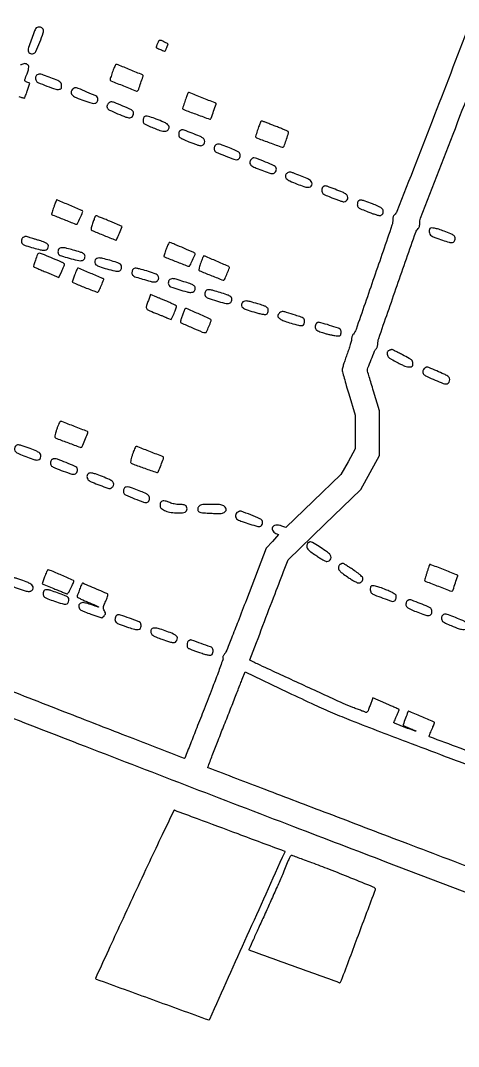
# Model space of a CAD drawing. Header units: metres. Extents: x 244 to 6504, y 133 to 4776.
# Drawn here: x 2420 to 2730, y 1086 to 1813 of the extents above; entities that cross this region are included whole.
import ezdxf

# ---------------------------------------------------------------- set-up
doc = ezdxf.new("R2010")
doc.units = ezdxf.units.M
doc.header["$MEASUREMENT"] = 0

msp = doc.modelspace()

# ---------------------------------------------------------------- linework, layer by layer
for points in [[(2911.41, 1862.55, -0.000024), (2956.38, 1844.42, -0.000034), (2996.66, 1828.17, -0.00002), (3030.58, 1814.48, -0.00043), (3040.7, 1810.39), (3055.4, 1804.43), (3055.28, 1801.76, 0.059155), (3055.42, 1799.79, 0.154594), (3056.1, 1798.55, 0.174817), (3057.29, 1798.02, 0.080023), (3059.02, 1798.17, 0.060586), (3059.79, 1798.46, 0.071737), (3060.43, 1798.93, 0.072805), (3060.9, 1799.54, 0.065035), (3061.19, 1800.29, -0.043738), (3061.41, 1800.92, -0.067543), (3061.71, 1801.4, -0.092998), (3062.04, 1801.68, -0.217506), (3062.36, 1801.71, -0.004707), (3073.43, 1797.58, -0.000015), (3212.47, 1744.26, -0.000001), (3356.48, 1689.04, -0.090549)], [(3360.94, 1697.34, -0.000001), (3222.9, 1750.06, -0.000075), (3098.13, 1797.73, -0.00214), (3065.96, 1810.18, -0.073954), (3065.43, 1810.49, -0.171769), (3065.19, 1810.87, -0.119206), (3065.2, 1811.42, -0.027546), (3065.48, 1812.31, 0.160032), (3065.58, 1814.51, 0.149546)], [(2390.74, 4302.36, -0.000001), (2436.6, 4383.87, -0.253439)], [(5649.78, 2908.29, -0.000001), (5592.12, 2927.27, -0.000136)], [(1770.95, 4232.21, -0.000001), (1756.31, 4203.53, -0.092463)], [(2358.85, 2292.47, -0.000002), (2402.87, 2275.77, -0.000001), (2455, 2255.99, -0.000469)], [(2661.8, 3304.26, -0.000001), (2697.55, 3290.75, -0.000089)], [(2166.88, 2385.74, -0.000003), (2059.01, 2428.09, -0.099946)], [(2836.31, 1902.63, -0.000001), (2798.12, 1918.05, -0.081722)], [(1593.92, 2905.57, -0.000004), (1514.48, 2912.51, -0.000011)], [(2910.82, 2101.23, -0.000002), (2871.64, 2116.15, -0.08954)], [(1989.74, 2610.17, -0.000005), (1937.37, 2630.58, -0.000013)], [(2835.59, 1257.96, 0.000001), (2811.6, 1266.94)], [(2724.87, 2153.38, -0.00001), (2851.52, 2105.29, -0.308463)], [(2487.51, 2262.24, 0.000015), (2352.21, 2313.65, 0.000934)], [(3433.83, 1894.18, -0.000012), (3289.85, 1953, -0.000025), (3146.63, 2011.53, -0.11823)], [(2747.74, 1208.91, -0.000419), (2690.2, 1230.77, -0.000083), (2637.37, 1250.91, -0.000137), (2592.86, 1267.89, -0.000002), (2552.45, 1283.32, -0.105537), (2552.24, 1283.46, -0.295974), (2552.19, 1283.67, -0.000094), (2555.41, 1292.06, -0.001465), (2559.01, 1301.39, -0.000884), (2563.34, 1312.43, 0.000111), (2567.82, 1323.81, 0.000145), (2571.92, 1334.22, 0.000107), (2575.34, 1342.95, 0.001352), (2576.63, 1346.24), (2578.58, 1351.3), (2609.2, 1336.74, 0.0025), (2627.79, 1328.01, 0.00772), (2640.47, 1322.37, 0.007277), (2653.7, 1316.96, 0.002026), (2674.59, 1308.86, 0.00088), (2692.75, 1301.94, 0.000263), (2720.46, 1291.45, 0.000264), (2751.58, 1279.71, 0.000286)], [(2874.35, 2096.45, 0.000005), (2911.92, 2082.18, 0.000032)], [(2862.15, 2119.97, -0.000008), (2820.04, 2135.87, -0.000412)], [(2040.94, 1654.04, -0.000001), (2044.21, 1659.17, -0.002689)], [(2739.05, 1814.25, -0.00015), (2712.73, 1746.2, -0.000111), (2686.19, 1677.72, -0.14856), (2684.46, 1675.52, 0.081126), (2683.91, 1674.98, 0.073781), (2683.53, 1674.27, 0.060222), (2683.33, 1673.35, 0.032025), (2683.28, 1672.19, -0.089369), (2682.65, 1668.01, -0.000537), (2670, 1631.14, -0.000479), (2657.22, 1594.12, -0.101337), (2655.3, 1590.87, 0.06085), (2654.82, 1590.2, 0.036393), (2654.42, 1589.3, 0.035959), (2654.15, 1588.34, 0.051274), (2654.06, 1587.45, -0.065879), (2653.89, 1586.2, -0.007023), (2653.08, 1583.36, -0.00856), (2652.01, 1580, -0.006783), (2650.74, 1576.4, 0.006422), (2649.48, 1572.82, 0.008219), (2648.41, 1569.48, 0.006571), (2647.59, 1566.67, 0.067037), (2647.43, 1565.47, 0.063579), (2647.6, 1564.15, 0.002793), (2648.79, 1559.66, 0.004694), (2650.29, 1554.34, 0.00333), (2652.07, 1548.41), (2656.7, 1533.28), (2656.68, 1521.36), (2656.66, 1509.43), (2651.55, 1500.36), (2646.44, 1491.29), (2626.93, 1472.46), (2607.41, 1453.64), (2605.25, 1454.54, 0.045034), (2603.17, 1455.2, 0.057007), (2601.16, 1455.41, 0.067631), (2599.49, 1455.16, 0.150097), (2598.42, 1454.46, 0.148152), (2597.89, 1453.2, 0.121256), (2598.09, 1451.75, 0.106608), (2598.99, 1450.41, 0.094025), (2600.4, 1449.49), (2602.4, 1448.66), (2597.92, 1443.9), (2593.44, 1439.15), (2579.53, 1402.45, -0.001653), (2573.66, 1387.11, -0.003437), (2568.96, 1375.2, -0.001481), (2565.08, 1365.65, -0.089066), (2564.09, 1364.09, 0.038211), (2563.47, 1363.3, 0.053892), (2563.06, 1362.51, 0.062899), (2562.86, 1361.76, 0.095368), (2562.91, 1361.09, -0.152304), (2562.86, 1359.96, -0.001048), (2559.48, 1350.73, -0.003596), (2555.24, 1339.49, -0.001674), (2549.6, 1324.96, -0.000202), (2544.35, 1311.61, -0.000334), (2539.9, 1300.33, -0.000016), (2535.88, 1290.15, -0.072854), (2535.77, 1289.95, -0.329814), (2535.59, 1289.9, -0.000004), (2496.83, 1304.97, -0.000295), (2454.14, 1321.59, -0.000177), (2403.46, 1341.38, -0.000433)], [(3121.11, 1058.8, -0.000012), (2978.85, 1116.92, -0.000024), (2837.26, 1174.78, -0.126636)], [(2796.52, 1908.71, -0.000023), (2830.06, 1895.27, -0.000319)], [(2754.89, 1288.17, -0.000296), (2730.99, 1297.16, -0.000009), (2709.35, 1305.3, -0.103266), (2709.1, 1305.46, -0.29085), (2709.05, 1305.69, -0.004287), (2709.53, 1307.04, -0.010118), (2710.15, 1308.63, -0.006318), (2710.93, 1310.47, 0.005482), (2711.72, 1312.31, 0.008818), (2712.34, 1313.89, 0.003295), (2712.84, 1315.25, 0.290518), (2712.8, 1315.45, 0.094985), (2712.15, 1315.89, 0.000325), (2703.36, 1319.66, 0.000124), (2694.36, 1323.52, 0.359084), (2694.13, 1323.46, 0.061998), (2693.94, 1323.08, 0.000234), (2692.25, 1318.43, 0.00017), (2690.54, 1313.73, 0.087051), (2690.49, 1313.42, 0.297732), (2690.56, 1313.32, 0.001231), (2691.86, 1312.75, 0.005347), (2693.37, 1312.12, 0.003276), (2695.16, 1311.4, -0.005913), (2696.94, 1310.68, -0.010261), (2698.39, 1310.03, -0.00457), (2699.57, 1309.47, -0.514063), (2699.59, 1309.32, -0.294832), (2699.2, 1309.24, -0.000446), (2691.96, 1311.98, -0.000975), (2684.96, 1314.66, -0.104951), (2684.11, 1315.21, -0.28897), (2684.06, 1315.43, -0.004539), (2684.53, 1316.7, -0.010414), (2685.13, 1318.21, -0.006514), (2685.89, 1319.95, 0.006594), (2686.65, 1321.68, 0.010535), (2687.24, 1323.19, 0.004642), (2687.71, 1324.47, 0.288641), (2687.66, 1324.69, 0.090571), (2687.42, 1324.85, 0.000451), (2684.8, 1326.03, 0.002033), (2681.8, 1327.36, 0.001284), (2678.3, 1328.9), (2669.2, 1332.84), (2668.36, 1330.71, 0.002589), (2667.96, 1329.68, 0.001086), (2667.42, 1328.28, 0.001074), (2666.86, 1326.78, 0.001396), (2666.35, 1325.4, -0.014975), (2665.71, 1323.81, -0.068461), (2665.19, 1322.97, -0.145523), (2664.68, 1322.62, -0.171834), (2664.09, 1322.64, 0.002855), (2663.35, 1322.92, 0.000153), (2660.98, 1323.82, 0.000239), (2658.17, 1324.88, 0.000174), (2655.05, 1326.05, -0.01753), (2647.99, 1328.99, -0.000508), (2618.52, 1342.54, -0.000531), (2589.19, 1356.1, -0.016581), (2582.05, 1359.7, -0.374423), (2582, 1359.84, -0.000007), (2591.28, 1384.3, -0.000479), (2599.83, 1406.77, -0.000918), (2606.74, 1424.77), (2609.09, 1430.87), (2634.82, 1455.76), (2660.56, 1480.66), (2667.25, 1492.73), (2673.93, 1504.79), (2673.93, 1520.6), (2673.93, 1536.41), (2669.62, 1550.43, -0.001109), (2667.97, 1555.85, -0.001746), (2666.58, 1560.51, -0.000415), (2665.38, 1564.59, -0.071351), (2665.32, 1565.04, -0.090186), (2665.65, 1566.89, -0.004264), (2667.94, 1572.82, -0.004467), (2670.32, 1578.68, -0.084235), (2671.38, 1580.36, 0.058693), (2671.85, 1581.02, 0.036037), (2672.24, 1581.9, 0.035752), (2672.52, 1582.84, 0.052374), (2672.6, 1583.69, -0.083519), (2673.29, 1587.75, -0.000457), (2686.3, 1625.23, -0.000324), (2699.55, 1663.19, -0.121682), (2701.14, 1665.63, 0.065219), (2701.67, 1666.27, 0.055936), (2702.05, 1667.06, 0.052477), (2702.26, 1667.96, 0.044755), (2702.3, 1668.94, -0.10547), (2702.96, 1673.09, -0.000179), (2729.2, 1740.98, -0.000132), (2755.67, 1809.33, -0.147774)], [(2418.42, 1759.39, 0.019819), (2419.87, 1758.84, 0.010282), (2420.81, 1758.55, 0.015953), (2421.64, 1758.35, 0.010247), (2422.32, 1758.21, 0.268518), (2422.49, 1758.28, 0.087944), (2422.6, 1758.47, 0.00092), (2423.13, 1759.96, 0.002911), (2423.73, 1761.69, 0.001883), (2424.4, 1763.69), (2426.12, 1768.87), (2424.12, 1769.56, -0.028846), (2423.19, 1769.95, -0.100882), (2422.67, 1770.34, -0.163151), (2422.48, 1770.79, -0.11614), (2422.57, 1771.34, 0.007582), (2424.21, 1775.49, 0.027109), (2425.07, 1778.21, 0.042294), (2425.39, 1780.07, 0.162844), (2425.12, 1781.19, 0.098886), (2424.26, 1782.09, 0.111437), (2423.16, 1782.55, 0.099852), (2421.87, 1782.51, 0.066082), (2420.48, 1781.99, -0.086856), (2419.44, 1781.65, -0.0841)], [(2250.89, 1382.21, -0.000332), (2399.35, 1324.28, 0.000776), (2460.66, 1300.42, 0.000421), (2536.12, 1271.26, 0.000419), (2612.97, 1241.71, 0.000663), (2678.9, 1216.52), (2825.96, 1160.57), (2974.01, 1100.1, 0.000269), (3032.55, 1076.22, 0.000355), (3085.97, 1054.52, 0.000255)]]:
    msp.add_lwpolyline(points, format="xyb")
for points in [[(2430.25, 1807.36, 0.029651), (2428.9, 1804.41, 0.006793), (2426.98, 1799.25, 0.00418), (2425.14, 1793.95, 0.08168), (2424.86, 1792.25, 0.126373), (2425.17, 1791.04, 0.122585), (2426.02, 1790.12, 0.113244), (2427.27, 1789.65, 0.096494), (2428.68, 1789.74, 0.224413), (2430.45, 1791.23, 0.013655), (2433.25, 1797.75, 0.014692), (2435.66, 1804.4, 0.18873), (2435.52, 1806.99, 0.159621), (2434.52, 1808.07, 0.110405), (2432.91, 1808.55, 0.113787), (2431.29, 1808.3, 0.176661)], [(2516.57, 1796.95, 0.005394), (2516.2, 1796.04, 0.007371), (2515.89, 1795.22, 0.005053), (2515.65, 1794.52, 0.081305), (2515.61, 1794.28, 0.292716), (2515.88, 1793.85, 0.004483), (2518.67, 1792.59, 0.004415), (2521.49, 1791.39, 0.304292), (2521.97, 1791.48, 0.084307), (2522.1, 1791.65, 0.003363), (2522.43, 1792.35, 0.005842), (2522.8, 1793.18, 0.004092), (2523.21, 1794.13), (2524.23, 1796.57), (2521.6, 1797.91, 0.017168), (2519.3, 1798.98, 0.148874), (2518.19, 1799.1, 0.21067), (2517.39, 1798.56, 0.039122)], [(2431.31, 1774.68, 0.118108), (2430.61, 1774.01, 0.09604), (2430.23, 1773.05, 0.08161), (2430.19, 1771.86, 0.057772), (2430.52, 1770.57, 0.206081), (2431.83, 1769.23, 0.008524), (2438.22, 1766.72, 0.01045), (2444.59, 1764.49, 0.141293), (2447.04, 1764.41, 0.046375), (2447.98, 1764.74, 0.161624), (2448.45, 1765.18, 0.123976), (2448.63, 1765.88, 0.022626), (2448.58, 1767.23, 0.07211), (2448.23, 1768.74, 0.147469), (2447.48, 1769.68, 0.055459), (2445.88, 1770.56, 0.003831), (2441.09, 1772.49, 0.002611), (2435.8, 1774.54, 0.035946), (2433.83, 1775.13, 0.102391), (2432.57, 1775.15, 0.085223)], [(2484.89, 1777.22, 0.002326), (2484.22, 1775.32, 0.003036), (2483.63, 1773.57, 0.002253), (2483.15, 1772.1, 0.028012), (2483, 1771.53, 0.35762), (2483.54, 1770.51, 0.002927), (2492.57, 1766.79, 0.00292), (2501.64, 1763.18, 0.362287), (2502.73, 1763.54, 0.054504), (2503.23, 1764.59, 0.001886), (2504.71, 1768.89, 0.001364), (2506.2, 1773.29, 0.080868), (2506.33, 1774.12, 0.303053), (2506.02, 1774.59, 0.000591), (2497.19, 1778.25, 0.001388), (2488.69, 1781.73, 0.096766), (2487.19, 1782.02, 0.277558), (2486.89, 1781.84, 0.010213), (2486.27, 1780.61, 0.016005), (2485.59, 1779.06, 0.010251)], [(2456.37, 1764.42, 0.087837), (2455.62, 1763.35, 0.115992), (2455.38, 1762.18, 0.117481), (2455.68, 1761.04, 0.091725), (2456.49, 1760.03, 0.081078), (2458.94, 1758.53, 0.011604), (2464.47, 1756.43, 0.008948), (2470.17, 1754.53, 0.138445), (2472.21, 1754.47, 0.114063), (2473.36, 1755.06, 0.118619), (2474.12, 1756.09, 0.11641), (2474.34, 1757.38, 0.10695), (2473.97, 1758.66, 0.165794), (2472.88, 1759.68, 0.004146), (2466.55, 1762.46, 0.006007), (2460.36, 1765.03, 0.095687), (2458.13, 1765.46, 0.100275), (2457.78, 1765.39, 0.033449), (2457.32, 1765.16, 0.031732), (2456.82, 1764.82, 0.031261)], [(2537.8, 1760.99, 0.012381), (2536.89, 1758.57, 0.003766), (2535.62, 1754.86, 0.000454), (2534.25, 1750.76, 0.346061), (2534.32, 1750.56, 0.050196), (2536.21, 1749.63, 0.001459), (2544.59, 1746.53, 0.000406), (2553.54, 1743.25, 0.229852), (2554.09, 1743.31, 0.171117), (2554.63, 1743.98, 0.00244), (2556.35, 1748.92, 0.001678), (2558.06, 1753.97, 0.317089), (2557.91, 1754.47, 0.071985), (2557.39, 1754.77, 0.000131), (2548.22, 1758.41, 0.000101), (2538.98, 1762.07, 0.094537), (2538.53, 1762.15, 0.232301), (2538.41, 1762.09, 0.024043), (2538.21, 1761.81, 0.025967), (2538, 1761.44, 0.017833)], [(2481.46, 1753.92, 0.034997), (2480.99, 1753.07, 0.078764), (2480.79, 1752.37, 0.09209), (2480.83, 1751.72, 0.062526), (2481.1, 1751.02, 0.162754), (2482.46, 1749.73, 0.00762), (2488.34, 1747.11, 0.010427), (2494.17, 1744.76, 0.091201), (2496.91, 1744.26, 0.165768), (2498.18, 1744.7, 0.10757), (2499.19, 1745.91, 0.106028), (2499.62, 1747.44, 0.15711), (2499.28, 1748.78, 0.146646), (2498.04, 1749.86, 0.004836), (2491.97, 1752.54, 0.006707), (2486, 1755.02, 0.088326), (2483.66, 1755.5, 0.113078), (2483.15, 1755.39, 0.049965), (2482.54, 1755.04, 0.045956), (2481.95, 1754.53, 0.046039)], [(2507.13, 1744.8, 0.088309), (2506.82, 1744.36, 0.036356), (2506.57, 1743.68, 0.034533), (2506.39, 1742.89, 0.037428), (2506.33, 1742.11, 0.070685), (2506.49, 1741.04, 0.128949), (2506.94, 1740.28, 0.07705), (2507.88, 1739.61, 0.014058), (2509.81, 1738.7, 0.011381), (2517.26, 1735.65, 0.066153), (2521.38, 1734.66, 0.183258), (2523.63, 1735.26, 0.210106), (2524.76, 1737.17, 0.155504), (2524.48, 1738.63, 0.121612), (2523.38, 1739.83, 0.04905), (2520.98, 1741.11, 0.006768), (2515.71, 1743.22, 0.00416), (2511.21, 1744.9, 0.041853), (2509.28, 1745.42, 0.114423), (2508.11, 1745.37, 0.128627)], [(2589.46, 1741.08, 0.012657), (2588.53, 1738.62, 0.004097), (2587.27, 1734.93, 0.000568), (2585.93, 1730.88, 0.288342), (2585.99, 1730.64, 0.102551), (2587.5, 1729.69, 0.002041), (2596.05, 1726.54, 0.000937), (2604.98, 1723.31, 0.299204), (2605.68, 1723.48, 0.101655), (2606.58, 1724.96, 0.008853), (2608.02, 1729.16, 0.004966), (2609.41, 1733.59, 0.277097), (2609.2, 1734.4, 0.093054), (2608.77, 1734.7, 0.002203), (2606.5, 1735.67, 0.004777), (2603.82, 1736.78, 0.003216), (2600.73, 1738, -0.000023), (2597.58, 1739.22, -0.00003), (2594.7, 1740.34, -0.000022), (2592.28, 1741.28, -0.000268), (2591.35, 1741.64, 0.041203), (2590.63, 1741.86, 0.124627), (2590.13, 1741.84, 0.152327), (2589.75, 1741.59, 0.072565)], [(2532.2, 1734.7, 0.08315), (2531.91, 1734.2, 0.039045), (2531.71, 1733.49, 0.037282), (2531.6, 1732.69, 0.043006), (2531.62, 1731.92, 0.119243), (2532.03, 1730.81, 0.101558), (2532.93, 1729.93, 0.042303), (2534.72, 1728.97, 0.005272), (2538.79, 1727.27, 0.005918), (2541.56, 1726.19, 0.007775), (2544.11, 1725.27, 0.00589), (2546.25, 1724.57, 0.071044), (2547.11, 1724.42, 0.165981), (2548.91, 1724.99, 0.171354), (2549.95, 1726.53, 0.163229), (2549.82, 1728.45, 0.151632), (2548.56, 1729.97, 0.046908), (2546.35, 1731.14, 0.00516), (2541.03, 1733.27, 0.003446), (2535.5, 1735.37, 0.089379), (2533.93, 1735.65, 0.082173), (2533.52, 1735.59, 0.044049), (2533.04, 1735.37, 0.042322), (2532.57, 1735.07, 0.051257)], [(2557.84, 1725, 0.140854), (2557.12, 1724.26, 0.084384), (2556.74, 1723.08, 0.079486), (2556.76, 1721.77, 0.099373), (2557.19, 1720.64, 0.154218), (2558.21, 1719.79, 0.003073), (2564.52, 1717.22, 0.004546), (2570.68, 1714.83, 0.089815), (2572.66, 1714.46, 0.133246), (2573.73, 1714.75, 0.11592), (2574.57, 1715.54, 0.099665), (2575.06, 1716.75, 0.075839), (2575.11, 1718.17, 0.124531), (2574.69, 1719.28, 0.100456), (2573.76, 1720.15, 0.0408), (2571.9, 1721.11, 0.00492), (2567.61, 1722.85, 0.002753), (2562.37, 1724.87, 0.036657), (2560.39, 1725.47, 0.102411), (2559.12, 1725.48, 0.084243)], [(2582.89, 1714.74, 0.094121), (2582.11, 1713.58, 0.127954), (2581.91, 1712.34, 0.129156), (2582.35, 1711.17, 0.096881), (2583.34, 1710.22, 0.043963), (2586.56, 1708.53, 0.013671), (2591.65, 1706.56, 0.00893), (2596.82, 1704.83, 0.13874), (2598.67, 1704.77, 0.128276), (2599.78, 1705.38, 0.109064), (2600.53, 1706.49, 0.105572), (2600.76, 1707.84, 0.113156), (2600.41, 1709.14, 0.166292), (2599.33, 1710.14, 0.004184), (2593.13, 1712.85, 0.006092), (2587.05, 1715.36, 0.095075), (2584.85, 1715.78, 0.085718), (2584.42, 1715.71, 0.036871), (2583.9, 1715.48, 0.035094), (2583.36, 1715.14, 0.038926)], [(2608.07, 1704.8, 0.167446), (2607.17, 1702.96, 0.227389), (2607.75, 1701.24, 0.090284), (2610.27, 1699.45, 0.017366), (2615.43, 1697.24, 0.012943), (2620.3, 1695.51, 0.062645), (2623.17, 1694.95, 0.142275), (2624.89, 1695.33, 0.193549), (2625.9, 1696.55, 0.157321), (2625.89, 1698.26, 0.142259), (2624.89, 1699.72, 0.066554), (2622.52, 1701.19, 0.013292), (2617.91, 1703.12, 0.004141), (2612.72, 1705.08, 0.045971), (2610.58, 1705.66, 0.127128), (2609.24, 1705.54, 0.112726)], [(2633.55, 1694.95, 0.08315), (2633.27, 1694.46, 0.039045), (2633.06, 1693.74, 0.037282), (2632.95, 1692.94, 0.043006), (2632.98, 1692.17, 0.119243), (2633.39, 1691.06, 0.101558), (2634.28, 1690.18, 0.042303), (2636.07, 1689.23, 0.005272), (2640.15, 1687.53, 0.005918), (2642.91, 1686.44, 0.007775), (2645.46, 1685.53, 0.00589), (2647.6, 1684.82, 0.071044), (2648.46, 1684.68, 0.165981), (2650.26, 1685.25, 0.171354), (2651.3, 1686.79, 0.163229), (2651.18, 1688.71, 0.151632), (2649.92, 1690.23, 0.046908), (2647.7, 1691.39, 0.00516), (2642.38, 1693.52, 0.003446), (2636.85, 1695.63, 0.089379), (2635.28, 1695.91, 0.082173), (2634.87, 1695.84, 0.044049), (2634.39, 1695.63, 0.042322), (2633.93, 1695.32, 0.051257)], [(2443.11, 1680.94, 0.0044), (2442.44, 1679, 0.00717), (2441.91, 1677.34, 0.002145), (2441.49, 1675.9, 0.31392), (2441.54, 1675.75, 0.065189), (2442.45, 1675.24, 0.0005), (2450.38, 1672.08, 0.000355), (2458.43, 1668.89, 0.094415), (2459.16, 1668.75, 0.287837), (2459.93, 1669.23, 0.006821), (2461.79, 1673.23, 0.006691), (2463.55, 1677.28, 0.303452), (2463.38, 1678.13, 0.095684), (2462.75, 1678.56, 0.000331), (2454.29, 1682.19, 0.000314), (2445.8, 1685.83, 0.101311), (2445.1, 1685.97, 0.306872), (2444.99, 1685.9, 0.001181), (2444.43, 1684.49, 0.005268), (2443.81, 1682.87, 0.003219)], [(2658.73, 1685.02, 0.083334), (2658.44, 1684.52, 0.038985), (2658.23, 1683.81, 0.037215), (2658.13, 1683, 0.042841), (2658.15, 1682.23, 0.121577), (2658.57, 1681.11, 0.103459), (2659.48, 1680.23, 0.04156), (2661.33, 1679.28, 0.004846), (2665.65, 1677.54, 0.007384), (2668.53, 1676.46, 0.010047), (2671.16, 1675.58, 0.007256), (2673.38, 1674.92, 0.104068), (2674.19, 1674.86, 0.115698), (2675.3, 1675.3, 0.116081), (2676.11, 1676.18, 0.105902), (2676.48, 1677.39, 0.083026), (2676.37, 1678.78, 0.136202), (2675.82, 1679.74, 0.064671), (2674.68, 1680.62, 0.032745), (2672.63, 1681.63, 0.006198), (2668.76, 1683.18, 0.004799), (2663.57, 1685.13, 0.042344), (2661.21, 1685.78, 0.113745), (2659.8, 1685.71, 0.152655)], [(2472.22, 1673.88, -0.003147), (2472.04, 1673.37, -0.000332), (2471.6, 1672.16, -0.00041), (2471.08, 1670.73, -0.000329), (2470.52, 1669.18, 0.016045), (2470.01, 1667.66, 0.023776), (2469.68, 1666.3, 0.020766), (2469.51, 1665.2, 0.242336), (2469.66, 1664.81, 0.084365), (2470.9, 1664.03, 0.001287), (2478.74, 1660.81, 0.000473), (2486.96, 1657.47, 0.317898), (2487.41, 1657.58, 0.072649), (2487.54, 1657.78, 0.001004), (2488.15, 1659.1, 0.002799), (2488.85, 1660.65, 0.001836), (2489.64, 1662.43), (2491.65, 1667.05), (2482.7, 1670.88, 0.00235), (2479.23, 1672.35, 0.003593), (2476.2, 1673.59, 0.001293), (2473.58, 1674.62, 0.09416), (2473.13, 1674.71, 0.116805), (2472.87, 1674.65, 0.068333), (2472.61, 1674.47, 0.062393), (2472.38, 1674.2, 0.062373)], [(2709.48, 1665.66, 0.123818), (2709.31, 1665.37, 0.025804), (2709.17, 1664.8, 0.025615), (2709.07, 1664.1, 0.021754), (2709.04, 1663.35, 0.135295), (2709.47, 1661.79, 0.118109), (2710.66, 1660.57, 0.050178), (2713.12, 1659.35, 0.007072), (2718.47, 1657.41, 0.014222), (2723.07, 1655.96, 0.093561), (2725.46, 1655.74, 0.219016), (2726.78, 1656.51, 0.123555), (2727.45, 1658.27, 0.127322), (2727.26, 1659.71, 0.143157), (2726.4, 1660.79, 0.056266), (2724.42, 1661.89, 0.006617), (2719.71, 1663.75, 0.012995), (2715.75, 1665.15, 0.032124), (2712.76, 1665.91, 0.043139), (2710.61, 1666.12, 0.20195)], [(2421.38, 1659.42, 0.095632), (2420.91, 1659.01, 0.06095), (2420.54, 1658.4, 0.055284), (2420.3, 1657.64, 0.049441), (2420.22, 1656.82, 0.110075), (2420.55, 1655.34, 0.152791), (2421.46, 1654.35, 0.056667), (2423.46, 1653.47, 0.005323), (2428.62, 1651.94, 0.00927), (2433.45, 1650.66, 0.050754), (2436.11, 1650.28, 0.112012), (2437.73, 1650.59, 0.169433), (2438.78, 1651.55, 0.117585), (2439.25, 1653.33, 0.209762), (2438.68, 1654.7, 0.101562), (2436.82, 1655.88, 0.018431), (2432.93, 1657.19, -0.000724), (2430.58, 1657.89, -0.00078), (2428.3, 1658.58, -0.000736), (2426.34, 1659.17, -0.003738), (2425.25, 1659.52, 0.009852), (2423.73, 1659.98, 0.074513), (2422.99, 1660.07, 0.101053), (2422.34, 1659.92, 0.024991)], [(2446.85, 1651.39, 0.121605), (2446.27, 1650.44, 0.07741), (2446.08, 1649.15, 0.079711), (2446.29, 1647.9, 0.148233), (2446.88, 1647.08, 0.092752), (2448.45, 1646.28, 0.004488), (2454.11, 1644.67, 0.005786), (2459.68, 1643.2, 0.061393), (2462.01, 1642.91, 0.075008), (2463.38, 1643.12, 0.115603), (2464.41, 1643.72, 0.119579), (2465.04, 1644.7, 0.083922), (2465.26, 1646, 0.146478), (2464.9, 1647.21, 0.126272), (2463.92, 1648.11, 0.046888), (2461.82, 1648.98, 0.005277), (2456.86, 1650.45, 0.008585), (2452.44, 1651.63, 0.03748), (2449.77, 1652.09, 0.069244), (2448.02, 1652.01, 0.151838)], [(2522.69, 1651.11, 0.003666), (2522.01, 1649.15, 0.005982), (2521.47, 1647.48, 0.001519), (2521.02, 1646.02, 0.305512), (2521.07, 1645.88, 0.075879), (2521.91, 1645.39, 0.000499), (2529.9, 1642.25, 0.000412), (2537.96, 1639.09, 0.093382), (2538.75, 1638.94, 0.285479), (2539.59, 1639.46, 0.008521), (2541.44, 1643.37, 0.00819), (2543.16, 1647.35, 0.323915), (2542.95, 1648.23, 0.074653), (2542.3, 1648.63, 0.00038), (2535.31, 1651.68, 0.00174), (2528.93, 1654.42, 0.009118), (2525.39, 1655.86, 0.305161), (2524.87, 1655.74, 0.058762), (2524.27, 1654.92, 0.034616), (2523.57, 1653.46, 0.01009)], [(2431.56, 1647.36, 0.002889), (2430.1, 1643.28, 0.011739), (2429.28, 1640.77, 0.010907), (2428.81, 1639.07, 0.264001), (2428.94, 1638.61, 0.09274), (2429.25, 1638.39, 0.000926), (2431.75, 1637.3, 0.00299), (2434.65, 1636.05, 0.00193), (2438.01, 1634.65), (2446.73, 1631.04), (2448.71, 1635.41, 0.004832), (2449.47, 1637.13, 0.006827), (2450.11, 1638.68, 0.004173), (2450.62, 1639.99, 0.090841), (2450.69, 1640.39, 0.210861), (2450.56, 1640.68, 0.031784), (2450.06, 1641.08, 0.031075), (2449.36, 1641.51, 0.022276), (2448.54, 1641.9, 0.000588), (2436.45, 1646.98, 0.021502), (2433.63, 1648.03, 0.142097), (2432.33, 1648.06, 0.24677)], [(2472.51, 1643.49, 0.144047), (2472.1, 1641.56, 0.209796), (2472.92, 1640.05, 0.084471), (2475.4, 1638.71, 0.01319), (2480.75, 1637.06, 0.011637), (2486.41, 1635.62, 0.086044), (2489.17, 1635.47, 0.230598), (2490.56, 1636.35, 0.137682), (2491.1, 1638.28, 0.109352), (2490.77, 1639.76, 0.153303), (2489.86, 1640.75, 0.056883), (2487.86, 1641.63, 0.005321), (2482.69, 1643.16, 0.009218), (2477.83, 1644.46, 0.052281), (2475.18, 1644.82, 0.116714), (2473.57, 1644.49, 0.163153)], [(2547.2, 1641.42, 0.010704), (2546.57, 1639.55, 0.016442), (2546.12, 1637.9, 0.010948), (2545.83, 1636.55, 0.257304), (2545.95, 1636.19, 0.092014), (2547.2, 1635.39, 0.001481), (2554.98, 1632.25, 0.000608), (2563.11, 1629, 0.299359), (2563.63, 1629.11, 0.09331), (2564.46, 1630.32, 0.007199), (2565.99, 1633.94, 0.003565), (2567.51, 1637.8, 0.294838), (2567.39, 1638.4, 0.095813), (2566.57, 1638.96, 0.000618), (2558.44, 1642.5, 0.000583), (2550.27, 1646.04, 0.102159), (2549.35, 1646.23, 0.288604), (2549.12, 1646.08, 0.006171), (2548.53, 1644.82, 0.012251), (2547.88, 1643.26, 0.00771)], [(2457.87, 1632.63), (2456.1, 1627.65), (2458.53, 1626.63, 0.002506), (2465.98, 1623.53, 0.009921), (2470.61, 1621.75, 0.007516), (2473.82, 1620.63, 0.29539), (2474.52, 1620.81, 0.078132), (2475.27, 1621.95, 0.005099), (2476.88, 1625.58, 0.001976), (2478.55, 1629.48, 0.340448), (2478.44, 1629.9, 0.064965), (2477.64, 1630.37, 0.000345), (2469.23, 1633.91, 0.000227), (2460.69, 1637.49, 0.101354), (2460.08, 1637.61, 0.288093), (2459.85, 1637.46, 0.005802), (2459.25, 1636.15, 0.01185), (2458.58, 1634.54, 0.007451)], [(2499.08, 1636.66, 0.083772), (2498.79, 1636.16, 0.038842), (2498.59, 1635.44, 0.037056), (2498.48, 1634.63, 0.042454), (2498.5, 1633.85, 0.115419), (2498.9, 1632.74, 0.127159), (2499.75, 1631.96, 0.046486), (2501.51, 1631.22, 0.004349), (2506, 1629.85, 0.00433), (2511.48, 1628.28, 0.040827), (2513.88, 1627.83, 0.105643), (2515.35, 1627.98, 0.118333), (2516.56, 1628.72, 0.166587), (2517.48, 1630.61, 0.243636), (2516.85, 1632.31, 0.096305), (2514.22, 1633.91, 0.019503), (2508.99, 1635.63, 0.004404), (2503.8, 1637.06, 0.039182), (2501.48, 1637.49, 0.103156), (2500.1, 1637.35, 0.143623)], [(2525.38, 1629.61, 0.141111), (2524.66, 1628.86, 0.086108), (2524.28, 1627.68, 0.08044), (2524.31, 1626.36, 0.096251), (2524.76, 1625.2, 0.172785), (2525.87, 1624.34, 0.004769), (2531.76, 1622.44, 0.008451), (2537.47, 1620.77, 0.065936), (2540.2, 1620.4, 0.090097), (2541.67, 1620.66, 0.132774), (2542.72, 1621.41, 0.136599), (2543.24, 1622.58, 0.097957), (2543.17, 1624.01, 0.135164), (2542.61, 1624.98, 0.080361), (2541.53, 1625.77, 0.035761), (2539.49, 1626.62, 0.005292), (2535.26, 1627.99, 0.00215), (2529.77, 1629.68, 0.032798), (2527.83, 1630.13, 0.096028), (2526.61, 1630.09, 0.076981)], [(2550.85, 1621.58, 0.122168), (2550.26, 1620.61, 0.080984), (2550.09, 1619.32, 0.082054), (2550.33, 1618.05, 0.132388), (2550.96, 1617.16, 0.094955), (2552.49, 1616.31, 0.004192), (2558.33, 1614.47, 0.005217), (2564.11, 1612.76, 0.067814), (2566.32, 1612.45, 0.091096), (2567.51, 1612.66, 0.110563), (2568.45, 1613.28, 0.10854), (2569.06, 1614.25, 0.085217), (2569.27, 1615.47, 0.133631), (2568.9, 1616.81, 0.129143), (2567.91, 1617.8, 0.050832), (2565.79, 1618.76, 0.006118), (2560.91, 1620.32, 0.006146), (2556.11, 1621.73, 0.037177), (2553.57, 1622.24, 0.080484), (2551.98, 1622.19, 0.148325)], [(2510.36, 1615.41, 0.004183), (2509.82, 1613.92, 0.004117), (2509.3, 1612.43, 0.00405), (2508.87, 1611.1, 0.01568), (2508.63, 1610.28, 0.145999), (2508.68, 1609.15, 0.167709), (2509.34, 1608.31, 0.044677), (2511.11, 1607.39, 0.00274), (2516.6, 1605.14, -0.000925), (2518.56, 1604.35, -0.0008), (2520.62, 1603.51, -0.000805), (2522.48, 1602.74, -0.002348), (2523.76, 1602.21), (2526.27, 1601.14), (2528.26, 1605.53, 0.009142), (2529.01, 1607.26, 0.013015), (2529.6, 1608.82, 0.008994), (2530.04, 1610.13, 0.156983), (2530.03, 1610.58, 0.17984), (2529.76, 1610.92, 0.009555), (2528.52, 1611.62, 0.014015), (2526.98, 1612.41, 0.009666), (2525.19, 1613.21, 0.000065), (2523.1, 1614.11, 0.000039), (2520.63, 1615.17, 0.00004), (2518.17, 1616.22, 0.000069), (2516.14, 1617.09), (2511.7, 1618.98)], [(2535.69, 1607.97, -0.003525), (2535.45, 1607.33, -0.000761), (2535.04, 1606.22, -0.000794), (2534.55, 1604.94, -0.000759), (2534.05, 1603.64, 0.008323), (2533.59, 1602.36, 0.010036), (2533.19, 1601.15, 0.008831), (2532.9, 1600.12, 0.064724), (2532.83, 1599.61, 0.295633), (2533.32, 1598.85, 0.001898), (2540.98, 1595.46, 0.003909), (2548.31, 1592.31, 0.102503), (2550.4, 1591.9, 0.287966), (2551.29, 1592.47, 0.010554), (2552.98, 1596.28, 0.010462), (2554.51, 1600.17, 0.296057), (2554.29, 1601.18, 0.088921), (2553.47, 1601.73, 0.000554), (2545.35, 1605.34, 0.00048), (2537.16, 1608.95, 0.104119), (2536.33, 1609.13, 0.251008), (2536.22, 1609.07, 0.020875), (2536.05, 1608.79, 0.023928), (2535.86, 1608.41, 0.015994)], [(2576.51, 1613.02, 0.144897), (2576.11, 1611.1, 0.207478), (2576.92, 1609.59, 0.083594), (2579.39, 1608.24, 0.013072), (2584.71, 1606.54, 0.007903), (2587.72, 1605.72, 0.011175), (2590.43, 1605.09, 0.007499), (2592.69, 1604.65, 0.136469), (2593.42, 1604.72, 0.110036), (2594.28, 1605.29, 0.104821), (2594.83, 1606.18, 0.089658), (2595.03, 1607.34, 0.059189), (2594.86, 1608.68, 0.14247), (2594.33, 1609.58, 0.07406), (2593.27, 1610.32, 0.035608), (2591.33, 1611.13, 0.006245), (2587.56, 1612.32, 0.008348), (2582.21, 1613.86, 0.049918), (2579.34, 1614.33, 0.115686), (2577.63, 1614.04, 0.172064)], [(2603.06, 1605.83, 0.020275), (2602.55, 1605.27, 0.024436), (2602.12, 1604.71, 0.0242), (2601.81, 1604.21, 0.128145), (2601.72, 1603.9, 0.200289), (2602.28, 1602.58, 0.066519), (2603.99, 1601.28, 0.042544), (2606.87, 1599.96, 0.015192), (2611.16, 1598.57, 0.013188), (2616.56, 1597.15, 0.096463), (2619.22, 1597.05, 0.256599), (2620.48, 1598.02, 0.127896), (2620.81, 1600.07, 0.08068), (2620.47, 1601.35, 0.146907), (2619.77, 1602.17, 0.058706), (2618.29, 1602.88, 0.005026), (2614.31, 1604.22, 0.002788), (2607.97, 1606.24, 0.04024), (2605.67, 1606.76, 0.12475), (2604.29, 1606.61, 0.108175)], [(2628.92, 1598.24, 0.084021), (2628.63, 1597.74, 0.03876), (2628.42, 1597.02, 0.036965), (2628.32, 1596.21, 0.042235), (2628.34, 1595.42, 0.097007), (2628.69, 1594.33, 0.126179), (2629.4, 1593.56, 0.055294), (2630.85, 1592.85, 0.006712), (2634.18, 1591.7, 0.013564), (2636.58, 1590.97, 0.011758), (2639.13, 1590.34, 0.01191), (2641.47, 1589.88, 0.033594), (2643.13, 1589.71, 0.010112), (2645.25, 1589.67, 0.124911), (2646.03, 1589.88, 0.209582), (2646.42, 1590.39, 0.036602), (2646.64, 1591.63, 0.041122), (2646.65, 1592.47, 0.042436), (2646.53, 1593.28, 0.046171), (2646.29, 1593.96, 0.117071), (2645.98, 1594.38, 0.093172), (2644.68, 1595.08, 0.002475), (2638.45, 1597.06, 0.002994), (2632.28, 1598.93, 0.072585), (2630.51, 1599.19, 0.092907), (2630.14, 1599.13, 0.042567), (2629.71, 1598.91, 0.040199), (2629.28, 1598.6, 0.044188)], [(2680.68, 1579.28, 0.058324), (2679.91, 1578.87, 0.127968), (2679.49, 1578.37, 0.104767), (2679.31, 1577.65, 0.031574), (2679.35, 1576.52, 0.090665), (2679.73, 1575.19, 0.106074), (2680.54, 1574.17, 0.045944), (2682.21, 1573.03, 0.005331), (2686.18, 1570.88, 0.008383), (2689.49, 1569.21, 0.02389), (2691.86, 1568.2, 0.034456), (2693.67, 1567.67, 0.072562), (2695.13, 1567.56, 0.02386), (2696.51, 1567.73, 0.164697), (2697.1, 1568.05, 0.165145), (2697.38, 1568.66, 0.024023), (2697.45, 1570.05, 0.082681), (2697.2, 1571.52, 0.13678), (2696.49, 1572.56, 0.050755), (2694.86, 1573.66, 0.003851), (2690.16, 1576.15, 0.001897), (2687.34, 1577.6, 0.003003), (2684.92, 1578.81, 0.000719), (2682.79, 1579.86, 0.126625), (2682.54, 1579.91, 0.063584), (2682.34, 1579.88, 0.006176), (2681.86, 1579.72, 0.007756), (2681.29, 1579.52, 0.00606)], [(2705.44, 1566.36, 0.087769), (2704.69, 1565.28, 0.116092), (2704.45, 1564.11, 0.118269), (2704.75, 1562.98, 0.093472), (2705.56, 1561.99, 0.067961), (2707.59, 1560.7, 0.005961), (2713.19, 1558.23, 0.004793), (2718.92, 1555.83, 0.096695), (2720.77, 1555.47, 0.169206), (2722.51, 1556.08, 0.167066), (2723.51, 1557.64, 0.158529), (2723.36, 1559.55, 0.152954), (2722.12, 1561.04, 0.036291), (2719.66, 1562.39, 0.005081), (2714.35, 1564.74, 0.002696), (2708.75, 1567.12, 0.09952), (2707.4, 1567.4, 0.085493), (2706.97, 1567.32, 0.036914), (2706.45, 1567.09, 0.035142), (2705.91, 1566.75, 0.039059)], [(2445.21, 1523.53, 0.009737), (2444.56, 1521.41, 0.015065), (2444.09, 1519.56, 0.009331), (2443.79, 1518.03, 0.260549), (2443.91, 1517.65, 0.091962), (2445.28, 1516.82, 0.001615), (2453.43, 1513.74, 0.000964), (2461.84, 1510.61, 0.170668), (2462.77, 1510.59, 0.215606), (2463.25, 1511.03, 0.001857), (2465.19, 1515.69, 0.003435), (2467.01, 1520.18, 0.094897), (2467.25, 1521.42, 0.308903), (2467.04, 1521.72, 0.000238), (2457.84, 1525.31, 0.000602), (2448.91, 1528.78, 0.092516), (2447.85, 1528.98, 0.269488), (2447.43, 1528.73, 0.016765), (2446.73, 1527.4, 0.020773), (2445.97, 1525.65, 0.012734)], [(2415.44, 1510.71, 0.139153), (2415.17, 1508.93, 0.185563), (2415.93, 1507.5, 0.07411), (2418.18, 1506.08, 0.010358), (2423.27, 1503.96, 0.012364), (2428.2, 1502.16, 0.061933), (2431.08, 1501.57, 0.143573), (2432.8, 1501.94, 0.194974), (2433.8, 1503.14, 0.121214), (2433.92, 1504.98, 0.171912), (2433.12, 1506.4, 0.076022), (2430.99, 1507.74, 0.011277), (2426.28, 1509.67, 0.007606), (2420.75, 1511.69, 0.060104), (2418.09, 1512.28, 0.159959), (2416.53, 1511.92, 0.15223)], [(2498.87, 1505.65, 0.009728), (2498.22, 1503.53, 0.015058), (2497.75, 1501.67, 0.009317), (2497.44, 1500.14, 0.261085), (2497.57, 1499.77, 0.094254), (2499.48, 1498.62, 0.003392), (2507.54, 1495.71, 0.001516), (2516.05, 1492.72, 0.29591), (2516.89, 1492.93, 0.095691), (2517.37, 1493.7, 0.001817), (2519.07, 1498.1, 0.001918), (2520.74, 1502.5, 0.089629), (2520.91, 1503.44, 0.307697), (2520.66, 1503.81, 0.000344), (2511.55, 1507.4, 0.000855), (2502.75, 1510.86, 0.093266), (2501.5, 1511.09, 0.269488), (2501.08, 1510.85, 0.016765), (2500.38, 1509.52, 0.020773), (2499.62, 1507.77, 0.012734)], [(2441.55, 1501.68, 0.121707), (2440.97, 1500.73, 0.077289), (2440.78, 1499.44, 0.078919), (2440.99, 1498.18, 0.140234), (2441.58, 1497.32, 0.078032), (2443.95, 1495.91, 0.008724), (2449.84, 1493.69, 0.00618), (2455.93, 1491.58, 0.142368), (2457.75, 1491.52, 0.146961), (2458.89, 1492.2, 0.10462), (2459.65, 1493.48, 0.105256), (2459.82, 1494.96, 0.150498), (2459.32, 1496.17, 0.120002), (2457.89, 1497.23, 0.004696), (2451.8, 1499.74, 0.005686), (2445.75, 1502.09, 0.089946), (2443.59, 1502.48, 0.054447), (2443.05, 1502.42, 0.038633), (2442.48, 1502.25, 0.039127), (2441.94, 1501.99, 0.064324)], [(2467.38, 1491.75, 0.128097), (2466.74, 1490.64, 0.105571), (2466.65, 1489.27, 0.102272), (2467.13, 1487.95, 0.112715), (2468.08, 1486.98, 0.045366), (2470.24, 1485.86, 0.004494), (2475.67, 1483.7, 0.002859), (2481.32, 1481.55, 0.089859), (2482.78, 1481.28, 0.110725), (2483.18, 1481.37, 0.034758), (2483.72, 1481.67, 0.032802), (2484.29, 1482.1, 0.031007), (2484.81, 1482.61, 0.165089), (2485.57, 1484.38, 0.221881), (2484.97, 1485.99, 0.086829), (2482.56, 1487.66, 0.01559), (2477.52, 1489.8, 0.00566), (2472.57, 1491.66, 0.03937), (2470.08, 1492.34, 0.0926), (2468.53, 1492.35, 0.152603)], [(2493.22, 1481.81, 0.116012), (2492.7, 1480.97, 0.063975), (2492.46, 1479.78, 0.063148), (2492.53, 1478.55, 0.101962), (2492.93, 1477.57, 0.148467), (2493.91, 1476.77, 0.002565), (2500.37, 1474.15, 0.003694), (2506.69, 1471.68, 0.091595), (2508.52, 1471.34, 0.143542), (2509.53, 1471.64, 0.111093), (2510.34, 1472.46, 0.094211), (2510.81, 1473.67, 0.074744), (2510.85, 1475.08, 0.119243), (2510.44, 1476.19, 0.101558), (2509.55, 1477.07, 0.042303), (2507.76, 1478.03, 0.005272), (2503.69, 1479.73, 0.007247), (2498.85, 1481.61, 0.039842), (2496.15, 1482.37, 0.084174), (2494.44, 1482.42, 0.162932)], [(2518.95, 1471.72, 0.083045), (2518.67, 1471.22, 0.039079), (2518.46, 1470.51, 0.037321), (2518.35, 1469.71, 0.0431), (2518.38, 1468.94, 0.20435), (2519.44, 1467.07, 0.069634), (2522.22, 1465.52, 0.054497), (2526.19, 1464.46, 0.036523), (2530.88, 1464.09, 0.017947), (2534.3, 1464.19, 0.089042), (2536.16, 1464.65, 0.171596), (2537.12, 1465.57, 0.118094), (2537.47, 1467.04, 0.10978), (2537.16, 1468.44, 0.158104), (2536.29, 1469.37, 0.099124), (2534.71, 1469.87, 0.027757), (2532.09, 1470.02, -0.025366), (2530.32, 1470.11, -0.022217), (2528.49, 1470.38, -0.022686), (2526.74, 1470.8, -0.030994), (2525.21, 1471.34, 0.019625), (2522.78, 1472.28, 0.066906), (2521.11, 1472.6, 0.110607), (2519.9, 1472.41, 0.124811)], [(2545.72, 1468.41, 0.035316), (2545.25, 1467.57, 0.077156), (2545.05, 1466.87, 0.09072), (2545.08, 1466.22, 0.065174), (2545.34, 1465.53, 0.155029), (2546.05, 1464.84, 0.068275), (2547.31, 1464.41, 0.03011), (2549.54, 1464.12, 0.004346), (2554.11, 1463.83, 0.004932), (2558.46, 1463.64, 0.023379), (2560.96, 1463.67, 0.041898), (2562.58, 1463.9, 0.088489), (2563.75, 1464.4, 0.073068), (2564.83, 1465.36, 0.163622), (2565.22, 1466.36, 0.15083), (2564.94, 1467.46, 0.059283), (2563.97, 1468.69, 0.094344), (2562.92, 1469.41, 0.066851), (2561.54, 1469.8, 0.031059), (2559.3, 1469.98, 0.004483), (2554.71, 1470.02, 0.003448), (2549.66, 1469.98, 0.040922), (2547.72, 1469.8, 0.110736), (2546.61, 1469.33, 0.093325)], [(2573.41, 1464.7, 0.170912), (2572.32, 1463.75, 0.117927), (2571.87, 1462.16, 0.116743), (2572.18, 1460.52, 0.165613), (2573.19, 1459.45, 0.036404), (2576.56, 1457.95, 0.010471), (2581.99, 1456.12, 0.005519), (2587.59, 1454.43, 0.148379), (2589.13, 1454.45, 0.150996), (2590.21, 1455.2, 0.10466), (2590.87, 1456.54, 0.105261), (2590.92, 1458.03, 0.154405), (2590.32, 1459.18, 0.099084), (2589.17, 1459.95, 0.00197), (2582.61, 1462.62, 0.001216), (2575.85, 1465.32, 0.179483), (2575.02, 1465.34, 0.011208), (2574.93, 1465.31, 0.000235), (2574.49, 1465.14, 0.000547), (2573.99, 1464.93, 0.000368)], [(2623.06, 1442.73, 0.084028), (2622.75, 1442.3, 0.037183), (2622.49, 1441.65, 0.035449), (2622.32, 1440.9, 0.039939), (2622.26, 1440.17, 0.131651), (2622.56, 1439.05, 0.071374), (2623.45, 1437.92, 0.034817), (2625.2, 1436.46, 0.006142), (2628.72, 1434, 0.009116), (2631.29, 1432.32, 0.01235), (2633.68, 1430.9, 0.00936), (2635.7, 1429.81, 0.120282), (2636.54, 1429.61, 0.15479), (2638.27, 1430.16, 0.160165), (2639.33, 1431.61, 0.153797), (2639.36, 1433.45, 0.141819), (2638.32, 1435.05, 0.028334), (2635.5, 1437.23, 0.008634), (2630.98, 1440.22, 0.004027), (2626.26, 1443.17, 0.138491), (2625, 1443.52, 0.058001), (2624.5, 1443.46, 0.038946), (2623.96, 1443.29, 0.039073), (2623.44, 1443.03, 0.060508)], [(2645.94, 1427.57, 0.095424), (2645.48, 1427.17, 0.060152), (2645.11, 1426.55, 0.054945), (2644.86, 1425.8, 0.050785), (2644.78, 1424.99, 0.115431), (2645.06, 1423.79, 0.082261), (2645.88, 1422.66, 0.038353), (2647.54, 1421.24, 0.005968), (2651.08, 1418.73, 0.010476), (2653.6, 1417.06, 0.013797), (2655.97, 1415.66, 0.011232), (2657.98, 1414.59, 0.116416), (2658.89, 1414.38, 0.081713), (2660.18, 1414.59, 0.114441), (2661.17, 1415.2, 0.114951), (2661.79, 1416.19, 0.082963), (2662.01, 1417.47, 0.163738), (2661.68, 1418.43, 0.045161), (2660.58, 1419.64, 0.027193), (2658.64, 1421.23, 0.006761), (2655.27, 1423.63, 0.004857), (2652.64, 1425.41, 0.007289), (2650.31, 1426.91, 0.003463), (2648.31, 1428.14, 0.143685), (2647.82, 1428.27, 0.060548), (2647.47, 1428.21, 0.021133), (2646.97, 1428.05, 0.020629), (2646.44, 1427.83, 0.022635)], [(2707.46, 1421.94, 0.004716), (2706.77, 1419.75, 0.007557), (2706.22, 1417.86, 0.002541), (2705.79, 1416.23, 0.266282), (2705.85, 1416.02, 0.104426), (2706.67, 1415.48, 0.000549), (2715.67, 1412.01, 0.000247), (2724.91, 1408.47, 0.296077), (2725.29, 1408.55, 0.113275), (2725.96, 1409.62, 0.003806), (2727.59, 1414.41, 0.001885), (2729.23, 1419.44, 0.344951), (2729.05, 1419.92, 0.044707), (2728.36, 1420.27, 0.000138), (2719.17, 1423.88, 0.000068), (2709.81, 1427.55, 0.093784), (2709.44, 1427.62, 0.318607), (2709.37, 1427.58, 0.000431), (2708.81, 1425.95, 0.003189), (2708.18, 1424.12, 0.001932)], [(2410.66, 1417.97, 0.080011), (2410, 1417.06, 0.085644), (2409.68, 1416, 0.087007), (2409.73, 1414.91, 0.086012), (2410.15, 1413.9, 0.161192), (2411.38, 1412.9, 0.005668), (2417.21, 1410.74, 0.008728), (2422.91, 1408.82, 0.077122), (2425.53, 1408.41, 0.048935), (2426.41, 1408.5, 0.069916), (2427.16, 1408.76, 0.076628), (2427.75, 1409.19, 0.074813), (2428.19, 1409.78, 0.182263), (2428.42, 1411.54, 0.167152), (2427.45, 1413.09, 0.071942), (2424.85, 1414.63, 0.01457), (2419.81, 1416.54, 0.00192), (2417.02, 1417.49, 0.002951), (2414.59, 1418.3, 0.000987), (2412.48, 1418.98, 0.083457), (2412.15, 1419.02, 0.125456), (2411.91, 1418.96, 0.022935), (2411.53, 1418.71, 0.023384), (2411.09, 1418.37, 0.019371)], [(2436.62, 1418.73), (2434.88, 1413.82), (2443.14, 1410.43, 0.000236), (2446.37, 1409.1, 0.000337), (2449.23, 1407.93, 0.000181), (2451.66, 1406.94, 0.005167), (2452.29, 1406.69, 0.283354), (2452.8, 1406.79, 0.051201), (2453.47, 1407.54, 0.034873), (2454.28, 1408.83, 0.012749), (2455.25, 1410.77, 0.003875), (2456.04, 1412.5, 0.005675), (2456.71, 1414.03, 0.0029), (2457.25, 1415.34, 0.097276), (2457.32, 1415.67, 0.297205), (2456.98, 1416.19, 0.000756), (2448.63, 1419.85, 0.001667), (2440.58, 1423.34, 0.102009), (2439.05, 1423.65, 0.2704), (2438.7, 1423.44, 0.013227), (2438.05, 1422.21, 0.01844), (2437.33, 1420.62, 0.011949)], [(2461.38, 1409.92, -0.00113), (2460.78, 1408.15, -0.001508), (2460.23, 1406.55, -0.001053), (2459.76, 1405.2, -0.015487), (2459.57, 1404.74, 0.385223), (2459.71, 1404.36, 0.007336), (2461.71, 1403.3, 0.01372), (2464.21, 1402.11, 0.008252), (2467.25, 1400.82, -0.003422), (2472.94, 1398.48, -0.05656), (2474.72, 1397.48, -0.859245), (2474.59, 1397.22, -0.006282), (2470.08, 1398.79, 0.010318), (2468.18, 1399.43, 0.011305), (2466.31, 1399.97, 0.010796), (2464.7, 1400.36, 0.054183), (2463.77, 1400.46, 0.093036), (2462.27, 1400.18, 0.142752), (2461.23, 1399.38, 0.14619), (2460.79, 1398.16, 0.099288), (2461.01, 1396.69, 0.12225), (2461.68, 1395.68, 0.06442), (2462.93, 1394.81, 0.031774), (2465.13, 1393.82, 0.00556), (2469.41, 1392.29), (2477.2, 1389.59), (2478.67, 1391.05, 0.0239), (2479.54, 1392.01, 0.153174), (2479.79, 1392.61, 0.129452), (2479.66, 1393.3, 0.015226), (2478.97, 1394.69, -0.037264), (2478.33, 1396.13, -0.119797), (2478.22, 1397.16, -0.067088), (2478.56, 1398.44, -0.00646), (2479.86, 1401.4, 0.01301), (2480.61, 1403.17, 0.020107), (2481.15, 1404.74, 0.01532), (2481.5, 1406.03, 0.276392), (2481.37, 1406.42, 0.078342), (2480.73, 1406.83, 0.000587), (2474.94, 1409.35, 0.002488), (2469.04, 1411.87, 0.003195), (2463.58, 1414.13, 0.361544), (2463.23, 1414.02, 0.021926), (2462.65, 1413.01, 0.024605), (2462.01, 1411.62, 0.014796)], [(2667.75, 1411.95, 0.172942), (2667.35, 1411.1, 0.045564), (2667.33, 1409.58, 0.045854), (2667.6, 1408.06, 0.154949), (2668.13, 1407.23, 0.077971), (2670.34, 1405.92, 0.007361), (2676.23, 1403.67, 0.004663), (2682.38, 1401.49, 0.161088), (2683.9, 1401.47, 0.12881), (2684.82, 1402.05, 0.092991), (2685.47, 1403.07, 0.085659), (2685.74, 1404.35, 0.086636), (2685.56, 1405.63, 0.170446), (2685.07, 1406.28, 0.02039), (2683.5, 1407.24, 0.019797), (2681.3, 1408.35, 0.009514), (2678.4, 1409.61, 0.011151), (2674.11, 1411.26, 0.032153), (2671.04, 1412.14, 0.046648), (2668.9, 1412.4, 0.20666)], [(2436.15, 1408.78, 0.083863), (2435.86, 1408.29, 0.038812), (2435.65, 1407.57, 0.037023), (2435.55, 1406.76, 0.042373), (2435.57, 1405.98, 0.122538), (2436, 1404.84, 0.114052), (2436.91, 1404, 0.042122), (2438.81, 1403.13, 0.004155), (2443.56, 1401.46, 0.010626), (2449.06, 1399.71, 0.082757), (2451.72, 1399.39, 0.221614), (2453.14, 1400.13, 0.134446), (2453.87, 1401.91, 0.130196), (2453.67, 1403.36, 0.145652), (2452.78, 1404.44, 0.055635), (2450.72, 1405.52, 0.006285), (2445.79, 1407.38, 0.006335), (2441.07, 1409.02, 0.044304), (2438.69, 1409.59, 0.105731), (2437.23, 1409.49, 0.151541)], [(2693.17, 1401.5, 0.08315), (2692.88, 1401, 0.039045), (2692.68, 1400.29, 0.037282), (2692.57, 1399.49, 0.043006), (2692.6, 1398.72, 0.119243), (2693.01, 1397.61, 0.101558), (2693.9, 1396.73, 0.042303), (2695.69, 1395.77, 0.005272), (2699.76, 1394.07, 0.007247), (2704.6, 1392.19, 0.039842), (2707.29, 1391.43, 0.084174), (2709.01, 1391.38, 0.162932), (2710.23, 1391.99, 0.122205), (2710.82, 1392.96, 0.081261), (2711, 1394.25, 0.082282), (2710.75, 1395.52, 0.131841), (2710.12, 1396.42, 0.073585), (2708.39, 1397.47, 0.004233), (2702.64, 1399.83, 0.00362), (2696.78, 1402.14, 0.092135), (2695.1, 1402.45, 0.0705), (2694.61, 1402.38, 0.044599), (2694.07, 1402.17, 0.044004), (2693.56, 1401.86, 0.060663)], [(2487.26, 1391.06, 0.088223), (2486.95, 1390.62, 0.036374), (2486.7, 1389.94, 0.034552), (2486.52, 1389.16, 0.037476), (2486.46, 1388.37, 0.130411), (2486.82, 1387.01, 0.133574), (2487.81, 1386.02, 0.043723), (2490.03, 1384.99, 0.003545), (2496.07, 1382.86, 0.021348), (2500.31, 1381.6, 0.089073), (2502.96, 1381.41, 0.195437), (2504.42, 1382.2, 0.174235), (2505.01, 1383.84, 0.039415), (2504.95, 1384.61, 0.038427), (2504.77, 1385.37, 0.041051), (2504.5, 1386.02, 0.102215), (2504.18, 1386.41, 0.084457), (2502.83, 1387.18, 0.002466), (2496.63, 1389.42, 0.002501), (2490.4, 1391.59, 0.082972), (2488.85, 1391.85, 0.0778), (2488.49, 1391.8, 0.038153), (2488.05, 1391.62, 0.036669), (2487.62, 1391.36, 0.043947)], [(2718.71, 1391.65, 0.07805), (2718.22, 1391.16, 0.075243), (2717.89, 1390.52, 0.066537), (2717.74, 1389.75, 0.043849), (2717.76, 1388.84, 0.103518), (2718.15, 1387.66, 0.110713), (2718.98, 1386.77, 0.046467), (2720.66, 1385.83, 0.005436), (2724.61, 1384.12, 0.016249), (2730.38, 1381.93, 0.086479), (2733.71, 1381.39, 0.221995), (2735.47, 1382.25, 0.172432), (2736.2, 1384.29, 0.130066), (2735.85, 1385.6, 0.119374), (2734.89, 1386.63, 0.045027), (2732.8, 1387.73, 0.004825), (2727.74, 1389.81, 0.00223), (2722.6, 1391.83, 0.042031), (2720.94, 1392.32, 0.132078), (2719.86, 1392.25, 0.077167)], [(2512.26, 1381.55, 0.070943), (2511.91, 1380.97, 0.081178), (2511.75, 1380.34, 0.069322), (2511.79, 1379.62, 0.036704), (2512.02, 1378.75, 0.111013), (2512.67, 1377.73, 0.070278), (2513.8, 1376.87, 0.035533), (2515.78, 1375.93, 0.006487), (2519.59, 1374.52, 0.007267), (2525.12, 1372.65, 0.058781), (2527.74, 1372.13, 0.15706), (2529.27, 1372.49, 0.150601), (2530.33, 1373.69, 0.132378), (2530.62, 1375.45, 0.188573), (2529.9, 1376.86, 0.080284), (2527.8, 1378.2, 0.012258), (2523.16, 1380.05, 0.010362), (2518.39, 1381.72, 0.044886), (2515.47, 1382.39, 0.086153), (2513.55, 1382.32, 0.169161)], [(2538.63, 1373.25, 0.168535), (2537.84, 1372.34, 0.07772), (2537.49, 1370.78, 0.077647), (2537.64, 1369.2, 0.167395), (2538.3, 1368.18, 0.070325), (2538.91, 1367.83, 0.003817), (2540.98, 1367.02, 0.005886), (2543.48, 1366.09, 0.004258), (2546.28, 1365.12, 0.00624), (2549.93, 1363.94, 0.024749), (2552.21, 1363.35, 0.040452), (2553.75, 1363.16, 0.133721), (2554.73, 1363.39, 0.164103), (2555.59, 1364.31, 0.084905), (2556, 1365.85, 0.085088), (2555.88, 1367.44, 0.166148), (2555.19, 1368.49, 0.078952), (2554.2, 1369.03, 0.001016), (2547.52, 1371.44, 0.000694), (2540.69, 1373.87, 0.121483), (2539.93, 1373.95, 0.084465), (2539.83, 1373.92, 0.002861), (2539.49, 1373.73, 0.005324), (2539.08, 1373.51, 0.00368)], [(2500.14, 1193.74, 0.000421), (2489.53, 1170.84, 0.0007), (2480.64, 1151.53, 0.000021), (2472.62, 1134.05, 0.313973), (2472.66, 1133.84, 0.109228), (2473.16, 1133.52, 0.000011), (2512.96, 1119.05, 0.000005), (2552.91, 1104.53, 0.299267), (2553.13, 1104.58, 0.083563), (2553.54, 1105.18, 0.000005), (2580.17, 1164.37, 0.000002), (2606.89, 1223.77, 0.333708), (2606.85, 1223.97, 0.087296), (2606.67, 1224.08, 0.000002), (2573.63, 1236.4, 0.000124), (2544.81, 1247.13, 0.000607), (2528.52, 1253.18, 0.387552), (2528.12, 1253.02, 0.000116), (2519.9, 1235.82, 0.001696), (2510.81, 1216.61, 0.001018)], [(2607.08, 1212.5, -0.008031), (2605.01, 1207.48, -0.001745), (2601.27, 1198.89, -0.001819), (2596.88, 1188.97, -0.001741), (2592.34, 1178.94, 0.000718), (2588.07, 1169.56, 0.001195), (2584.51, 1161.64, 0.000059), (2581.32, 1154.5, 0.355207), (2581.35, 1154.37, 0.069835), (2582.54, 1153.74, 0.000058), (2613.81, 1142.43, 0.000018), (2645.52, 1130.98, 0.290828), (2645.87, 1131.06, 0.107175), (2646.92, 1132.69, 0.000176), (2658.87, 1164.64, 0.00008), (2670.98, 1197.07, 0.293709), (2670.82, 1197.83, 0.100261), (2669.41, 1198.76, 0.0005), (2653.57, 1205.17, 0.002622), (2638.31, 1211.24, 0.004922), (2625.9, 1215.96, -0.00009), (2620.75, 1217.86, -0.000135), (2616.25, 1219.52, -0.000055), (2612.4, 1220.95, -0.002924), (2611.66, 1221.23, 0.339516), (2611.01, 1221.03, 0.036231), (2610.12, 1219.6, 0.022331), (2608.92, 1217.05, 0.004722)]]:
    msp.add_lwpolyline(points, format="xyb", close=True)

doc.saveas('drawing.dxf')
